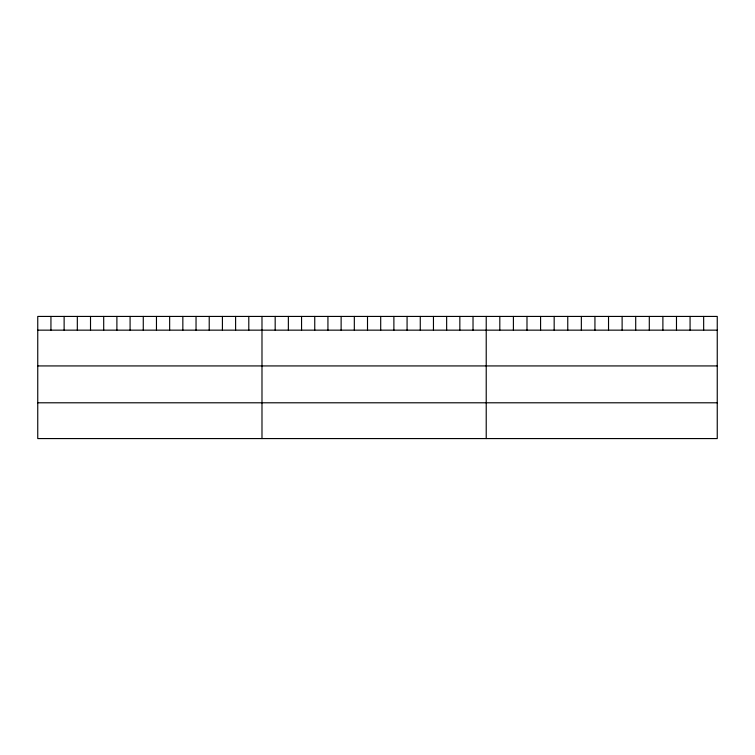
<?xml version="1.0" encoding="UTF-8"?>
<svg xmlns="http://www.w3.org/2000/svg" width="755" height="755" viewBox="0 0 755 755"><rect width="100%" height="100%" fill="white"/><g stroke="black" fill="none" stroke-linecap="round" stroke-linejoin="round"><path stroke-width="1.13" d="M717.25 330.152L717.25 438.57L37.75 438.57L37.75 316.43L717.25 316.43L717.25 330.152L37.75 330.152M37.75 365.93L717.25 365.93M37.75 402.793L717.25 402.793M703.66 316.43L703.66 330.152M690.07 316.43L690.07 330.152M676.48 316.43L676.48 330.152M662.89 316.43L662.89 330.152M649.3 316.43L649.3 330.152M635.71 316.43L635.71 330.152M622.12 316.43L622.12 330.152M608.53 316.43L608.53 330.152M594.94 316.43L594.94 330.152M581.35 316.43L581.35 330.152M567.76 316.43L567.76 330.152M554.17 316.43L554.17 330.152M540.58 316.43L540.58 330.152M526.99 316.43L526.99 330.152M513.4 316.43L513.4 330.152M499.81 316.43L499.81 330.152M486.22 316.43L486.22 438.57M473.026 316.43L473.026 330.152M459.842 316.43L459.842 330.152M446.649 316.43L446.649 330.152M433.455 316.43L433.455 330.152M420.271 316.43L420.271 330.152M407.077 316.43L407.077 330.152M393.884 316.43L393.884 330.152M380.699 316.43L380.699 330.152M367.506 316.43L367.506 330.152M354.322 316.43L354.322 330.152M341.128 316.43L341.128 330.152M327.934 316.43L327.934 330.152M314.75 316.43L314.75 330.152M301.556 316.43L301.556 330.152M288.363 316.43L288.363 330.152M275.179 316.43L275.179 330.152M261.985 316.43L261.985 438.57M248.791 316.43L248.791 330.152M235.607 316.43L235.607 330.152M222.414 316.43L222.414 330.152M209.22 316.43L209.22 330.152M196.036 316.43L196.036 330.152M182.842 316.43L182.842 330.152M169.648 316.43L169.648 330.152M156.464 316.43L156.464 330.152M143.271 316.43L143.271 330.152M130.087 316.43L130.087 330.152M116.893 316.43L116.893 330.152M103.699 316.43L103.699 330.152M90.515 316.43L90.515 330.152M77.321 316.43L77.321 330.152M64.128 316.43L64.128 330.152M50.944 316.43L50.944 330.152"/></g></svg>
